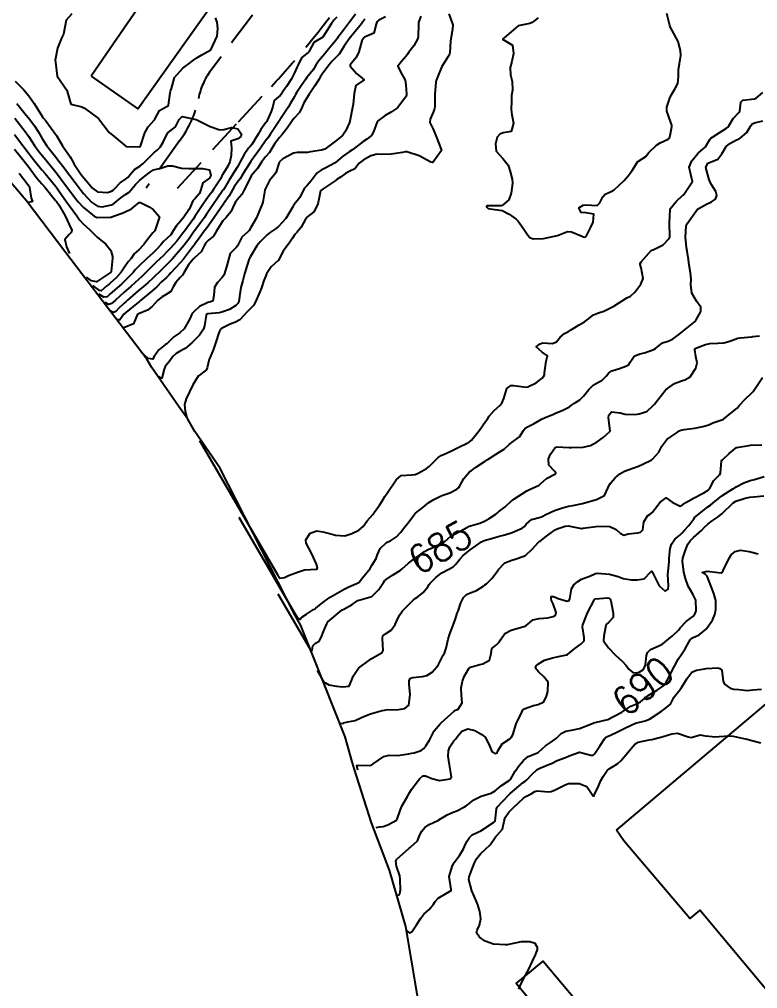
# Model space of a CAD drawing. Header units: metres. Extents: x 298520 to 308411, y 7433745 to 7450750.
# Drawn here: x 300933.3 to 301039.1, y 7443635.3 to 7443774.1 of the extents above; entities that cross this region are included whole.
import ezdxf
from ezdxf.enums import TextEntityAlignment as Align

# ---------------------------------------------------------------- set-up
doc = ezdxf.new("R2010")
doc.units = ezdxf.units.M
doc.header["$LTSCALE"] = 10
doc.linetypes.add('DASHED', pattern=[0.75, 0.5, -0.25])
for name, color, linetype in [('Area', 45, 'Continuous'), ('Area Verde e Lazer', 94, 'Continuous'), ('Cotas', 45, 'Continuous'), ('Curvas de Nivel 1m', 11, 'Continuous'), ('Curvas de Nivel 5m', 15, 'Continuous'), ('Edificações', 30, 'Continuous'), ('Vias Secundárias', 230, 'DASHED')]:
    doc.layers.add(name, color=color, linetype=linetype)
doc.styles.add('Style-STANDARD', font='STANDARD.shx')

msp = doc.modelspace()

# ---------------------------------------------------------------- linework, layer by layer
at = {"layer": 'Area'}
msp.add_polyline3d([(300996.8, 7443595.93, 696.07), (300988.65, 7443644.17, 693.95), (300986.32, 7443652.24, 691.2), (300983.73, 7443659, 690.42), (300981.26, 7443666.78, 688.42), (300980.97, 7443667.76, 688.47), (300979.97, 7443671.31, 688.41), (300975.33, 7443682.96, 685.44), (300973.6, 7443687.26, 684.79), (300972.74, 7443688.79, 683.98), (300962.01, 7443709.86, 688.47), (300958.44, 7443715.09, 682.94), (300957.41, 7443716.86, 684.5), (300956.1, 7443718.68, 682.86), (300952.2, 7443724.28, 687.88), (300951.55, 7443725.44, 687.91), (300939.93, 7443740.69, 692.39), (300934.26, 7443748.16, 692.36), (300931.54, 7443751.36, 692.41)], dxfattribs=at)
at = {"layer": 'Area Verde e Lazer', "elevation": 683.98}
msp.add_lwpolyline([(301244.65, 7444005.75), (301236.08, 7444004.44, 0), (301223.44, 7444002.52, -0.079964), (301213.85, 7444002.6, 0.078577), (301189.51, 7444002.88, -0.017587), (301163.61, 7444000.01, 0.012035), (301150, 7443998.66, 0.378668), (301143.29, 7443991.06, -0.057498), (301138.13, 7443946.2, 0.342844), (301149.93, 7443920.55, 0.077568), (301153.36, 7443919.4, 0.010024), (301179.65, 7443915.45, 0.021064), (301218.07, 7443912.09, 0.035305), (301232.21, 7443912.45, 0.299651), (301239.1, 7443918.01, -0.016754)], format="xyb", dxfattribs=at)
at = {"layer": 'Curvas de Nivel 1m', "flags": 128}
for points, elevation in [([(300940.8, 7443774.93), (300940.01, 7443773.99), (300939.78, 7443772.99), (300939.6, 7443771.99), (300939.34, 7443771.41), (300938.74, 7443770), (300938.44, 7443768.28), (300938.45, 7443768), (300938.69, 7443766), (300940.08, 7443763.99), (300940.64, 7443761.98), (300942.26, 7443761.58), (300942.64, 7443761.39), (300944.62, 7443759.93), (300946.16, 7443757.91), (300946.39, 7443757.7), (300946.59, 7443757.55), (300948.57, 7443755.88), (300950.57, 7443755.84), (300950.6, 7443755.86), (300950.67, 7443755.95), (300951.29, 7443757.85), (300951.74, 7443758.71), (300952.62, 7443759.66), (300952.68, 7443759.77), (300952.7, 7443759.83), (300953.38, 7443761.07), (300954.64, 7443761.78), (300954.66, 7443761.81), (300954.88, 7443763.6), (300954.94, 7443763.81), (300955.07, 7443764.19), (300955.54, 7443765.8), (300956.71, 7443767.14), (300957.08, 7443767.4), (300957.61, 7443767.77), (300958.22, 7443768.26), (300958.73, 7443768.59), (300959.45, 7443769.03), (300960.74, 7443769.74), (300961.63, 7443771.73), (300961.72, 7443772.79), (300961.61, 7443773.73), (300961.39, 7443774.32)], 688), ([(300994.81, 7443774.93), (300995.43, 7443773.32), (300995.38, 7443772.72), (300995.12, 7443771.33), (300995.09, 7443771), (300994.97, 7443769.33), (300994.92, 7443769.15), (300994.74, 7443768.81), (300994.16, 7443767.89), (300993.84, 7443767.34), (300993.19, 7443765.84), (300993.01, 7443765.36), (300992.95, 7443765.1), (300992.83, 7443763.36), (300992.81, 7443761.52), (300992.79, 7443761.36), (300992.64, 7443760.92), (300992.17, 7443759.82), (300992.13, 7443759.36), (300992.61, 7443758.39), (300993.01, 7443757.35), (300993.46, 7443756.23), (300993.77, 7443755.34), (300992.56, 7443753.6), (300992.27, 7443753.65), (300990.56, 7443754.57), (300988.81, 7443755.15), (300988.57, 7443755.16), (300988.2, 7443755.04), (300986.57, 7443754.82), (300985.24, 7443754.77), (300984.57, 7443754.79), (300983.65, 7443754.55), (300982.56, 7443753.96), (300982, 7443753.49), (300981.34, 7443752.69), (300980.54, 7443752.31), (300980.02, 7443752.01), (300979.29, 7443751.51), (300978.83, 7443751.21), (300978.52, 7443751), (300976.82, 7443749.85), (300976.5, 7443749.61), (300976.48, 7443749.58), (300976.46, 7443749.55), (300976.13, 7443747.9), (300976.03, 7443747.55), (300975.5, 7443746.53), (300974.45, 7443745.73), (300974.38, 7443745.65), (300974.34, 7443745.57), (300973.69, 7443744.33), (300973.04, 7443743.58), (300972.74, 7443743.27), (300972.42, 7443742.77), (300971.96, 7443742.05), (300971.61, 7443741.61), (300971.1, 7443740.91), (300970.44, 7443739.62), (300970.42, 7443739.58), (300970.38, 7443739.56), (300969.36, 7443738.64), (300968.7, 7443737.64), (300968.6, 7443737.39), (300968.34, 7443736.7), (300967.99, 7443735.65), (300967.74, 7443735.07), (300967.13, 7443733.66), (300966.84, 7443733.13), (300966.3, 7443732.61), (300965.83, 7443732.14), (300965.45, 7443731.68), (300964.88, 7443731.08), (300964.27, 7443730.74), (300963.52, 7443730.45), (300962.26, 7443729.85), (300962.1, 7443729.71), (300961.91, 7443729.37), (300961.4, 7443727.73), (300961.11, 7443726.86), (300960.62, 7443725.74), (300960.51, 7443725.44), (300960.2, 7443724.17), (300960.06, 7443723.88), (300959.89, 7443723.74), (300958.93, 7443723), (300958.16, 7443721.76), (300957.17, 7443719.77), (300956.96, 7443718.95), (300957.04, 7443717.94), (300957.27, 7443717.03)], 683), ([(301007.64, 7443774.34), (301006.79, 7443773.65), (301006.44, 7443773.54), (301004.78, 7443773.21), (301002.77, 7443771.47), (301002.63, 7443771.37), (301002.56, 7443771.24), (301002.76, 7443771.13), (301003.96, 7443770.43), (301004.09, 7443769.22), (301003.85, 7443768.1), (301003.64, 7443767.23), (301003.65, 7443766.17), (301003.92, 7443765.22), (301003.94, 7443763.95), (301003.81, 7443763.22), (301003.82, 7443762.39), (301003.77, 7443761.22), (301003.86, 7443760.44), (301004.11, 7443759.22), (301003.76, 7443758.07), (301002.6, 7443757.85), (301002.15, 7443757.69), (301001.75, 7443757.25), (301001.54, 7443756.3), (301001.61, 7443755.25), (301002.56, 7443754.16), (301003.32, 7443753.23), (301003.63, 7443752.32), (301003.9, 7443751.22), (301003.94, 7443750.64), (301003.78, 7443749.22), (301003.45, 7443748.26), (301002.48, 7443747.45), (301002.3, 7443747.42), (301000.48, 7443747.41), (301000.35, 7443747.39), (301000.24, 7443747.26), (301000.47, 7443747.03), (301000.76, 7443746.97), (301002.47, 7443746.74), (301003.47, 7443746.23), (301004.46, 7443745.49), (301004.78, 7443745.21), (301005.57, 7443744.06), (301006.14, 7443743.19), (301006.42, 7443742.86), (301006.91, 7443742.69), (301008.42, 7443742.72), (301010.42, 7443743.14), (301011.85, 7443743.71), (301012.43, 7443743.68), (301013.79, 7443743.1), (301014.24, 7443742.91), (301014.42, 7443742.96), (301014.54, 7443743.09), (301015.17, 7443744.36), (301015.51, 7443745.08), (301015.62, 7443746.23), (301014.47, 7443746.4), (301013.8, 7443746.44), (301013.45, 7443747.11), (301014.1, 7443747.48), (301014.48, 7443747.52), (301016.1, 7443747.45), (301016.48, 7443747.83), (301016.88, 7443748.68), (301017.26, 7443749.06), (301018.1, 7443749.46), (301018.51, 7443749.7), (301019.97, 7443751.03), (301020.53, 7443751.71), (301021.1, 7443752.45), (301021.42, 7443753.01), (301021.86, 7443753.7), (301022.56, 7443754.13), (301023.07, 7443754.49), (301023.46, 7443754.99), (301024.58, 7443756.08), (301025.14, 7443756.41), (301026.27, 7443756.95), (301026.44, 7443757.11), (301026.6, 7443757.73), (301026.79, 7443758.78), (301026.77, 7443758.95), (301026.63, 7443759.33), (301026.07, 7443760.96), (301026.06, 7443761.55), (301026.54, 7443762.95), (301026.59, 7443763.03), (301026.67, 7443763.16), (301027.31, 7443764.31), (301027.64, 7443764.94), (301027.77, 7443765.87), (301027.75, 7443766.94), (301027.9, 7443767.76), (301028.06, 7443768.94), (301028.02, 7443769.66), (301027.71, 7443770.94), (301026.78, 7443772.62), (301026.6, 7443772.95), (301026.51, 7443773.23), (301026.09, 7443774.96)], 682), ([(300978.8, 7443774.42), (300978.33, 7443773.98), (300978, 7443773.53), (300976.76, 7443771.55), (300975.51, 7443770.81), (300974.83, 7443769.57), (300974.8, 7443769.51), (300974.74, 7443769.43), (300973.71, 7443768.6), (300973.23, 7443767.58), (300973.07, 7443767.22), (300972.7, 7443766.47), (300972.27, 7443765.6), (300971.58, 7443764.5), (300970.94, 7443763.62), (300970.84, 7443763.45), (300970.67, 7443763.23), (300969.78, 7443762.5), (300969.6, 7443761.63), (300969.37, 7443760.9), (300968.82, 7443759.64), (300968.76, 7443759.5), (300968.62, 7443759.32), (300967.9, 7443758.35), (300967.51, 7443757.66), (300966.58, 7443756.21), (300966.34, 7443755.91), (300966.13, 7443755.67), (300965.48, 7443754.77), (300964.94, 7443753.69), (300964.8, 7443753.43), (300964.54, 7443753.01), (300964.04, 7443752.18), (300963.75, 7443751.7), (300963.27, 7443750.95), (300962.52, 7443749.71), (300962.5, 7443749.69), (300961.69, 7443748.52), (300961.15, 7443747.73), (300960.46, 7443746.7), (300960.08, 7443746.12), (300959.82, 7443745.75), (300959.24, 7443744.95), (300958.43, 7443743.86), (300958.36, 7443743.76), (300957.55, 7443742.64), (300956.91, 7443741.78), (300956.4, 7443741.13), (300955.77, 7443740.41), (300955.21, 7443739.8), (300954.8, 7443739.38), (300954.37, 7443738.95), (300953.79, 7443738.39), (300953.21, 7443737.82), (300952.78, 7443737.4), (300952.35, 7443737.01), (300951.74, 7443736.44), (300951.08, 7443735.85), (300950.33, 7443735.2), (300948.8, 7443733.88), (300948.54, 7443733.65), (300948.31, 7443733.45), (300947.5, 7443732.69), (300947.11, 7443732.25), (300946.79, 7443732.14), (300946.46, 7443732.34)], 688), ([(300981.46, 7443774.84), (300980.79, 7443773.94), (300980.6, 7443773.69), (300980.46, 7443773.5), (300979.72, 7443772.56), (300978.94, 7443771.52), (300978.87, 7443771.42), (300978.76, 7443771.28), (300977.36, 7443769.54), (300977.08, 7443769.2), (300976.73, 7443768.8), (300976.16, 7443768.12), (300975.79, 7443767.56), (300975.37, 7443766.9), (300974.7, 7443766.06), (300974.48, 7443765.79), (300974.33, 7443765.57), (300973.68, 7443764.58), (300973.02, 7443763.59), (300972.88, 7443763.37), (300972.66, 7443762.98), (300972.16, 7443762.09), (300971.87, 7443761.6), (300970.62, 7443759.74), (300970.58, 7443759.67), (300970.55, 7443759.62), (300969.78, 7443758.46), (300969.23, 7443757.63), (300968.97, 7443757.26), (300968.58, 7443756.72), (300967.83, 7443755.65), (300966.56, 7443753.89), (300966.47, 7443753.76), (300966.41, 7443753.67), (300965.67, 7443752.54), (300965.16, 7443751.68), (300964.92, 7443751.29), (300964.51, 7443750.73), (300964.08, 7443750.12), (300963.84, 7443749.7), (300963.34, 7443748.85), (300962.56, 7443747.71), (300962.53, 7443747.66), (300962.47, 7443747.58), (300961.22, 7443745.73), (300960.44, 7443744.63), (300960.06, 7443744.12), (300959.79, 7443743.75), (300959.21, 7443742.96), (300958.4, 7443741.86), (300958.36, 7443741.8), (300958.33, 7443741.76), (300958.12, 7443741.48), (300956.79, 7443739.78), (300956.38, 7443739.3), (300955.64, 7443738.53), (300955, 7443737.8), (300954.71, 7443737.46), (300954.35, 7443737.11), (300953.67, 7443736.49), (300953, 7443735.82), (300952.66, 7443735.5), (300952.33, 7443735.23), (300950.67, 7443733.85), (300950.48, 7443733.69), (300950.31, 7443733.54), (300949.38, 7443732.79), (300948.28, 7443731.9), (300947.68, 7443731.08), (300947.52, 7443731.03), (300947.35, 7443731.13)], 687), ([(300982.79, 7443774.15), (300982.52, 7443773.75), (300982.32, 7443773.48), (300980.76, 7443771.57), (300980.73, 7443771.53), (300980.71, 7443771.5), (300979.89, 7443770.37), (300979.36, 7443769.51), (300979.12, 7443769.13), (300978.73, 7443768.76), (300978.11, 7443768.14), (300977.64, 7443767.54), (300976.7, 7443766.24), (300976.41, 7443765.84), (300976.23, 7443765.55), (300975.65, 7443764.59), (300974.95, 7443763.57), (300974.84, 7443763.4), (300974.67, 7443763.16), (300974.06, 7443762.17), (300973.8, 7443761.58), (300973.43, 7443760.79), (300972.63, 7443759.91), (300972.36, 7443759.59), (300971.66, 7443758.55), (300970.94, 7443757.61), (300970.59, 7443757.19), (300969.9, 7443756.31), (300969.49, 7443755.63), (300969.14, 7443755.06), (300968.56, 7443754.43), (300967.97, 7443753.65), (300967.43, 7443752.76), (300966.52, 7443751.69), (300965.86, 7443750.33), (300965.52, 7443749.68), (300965.16, 7443749.01), (300964.48, 7443748.25), (300964.24, 7443747.92), (300964.13, 7443747.69), (300963.61, 7443746.55), (300962.92, 7443745.71), (300962.68, 7443745.48), (300962.45, 7443745.24), (300961.49, 7443743.72), (300961.1, 7443743.05), (300960.41, 7443742.49), (300960.03, 7443742.12), (300959.84, 7443741.75), (300959.35, 7443740.79), (300958.38, 7443739.94), (300958.19, 7443739.76), (300957.54, 7443738.94), (300956.84, 7443737.78), (300956.68, 7443737.47), (300956.35, 7443737.14), (300955.71, 7443736.43), (300955.31, 7443735.8), (300954.99, 7443735.14), (300954.32, 7443734.69), (300953.77, 7443734.36), (300953.1, 7443733.82), (300952.72, 7443733.42), (300952.3, 7443732.97), (300951.67, 7443732.46), (300950.28, 7443731.9), (300950.26, 7443731.89), (300950.24, 7443731.86), (300949.64, 7443730.5), (300948.26, 7443729.93), (300948.25, 7443729.91), (300948.23, 7443729.92)], 686), ([(300990.8, 7443774.55), (300990.51, 7443773.66), (300990.47, 7443773.38), (300990.46, 7443771.69), (300990.39, 7443771.38), (300989.8, 7443770.34), (300989.12, 7443769.4), (300988.96, 7443769.18), (300988.73, 7443768.83), (300988.06, 7443768.07), (300987.54, 7443767.42), (300987.9, 7443766.61), (300988.57, 7443765.4), (300988.68, 7443764.74), (300988.76, 7443763.4), (300988.75, 7443763.31), (300988.66, 7443763.02), (300987.48, 7443761.42), (300986.64, 7443760.86), (300985.73, 7443760.34), (300984.62, 7443759.52), (300984.59, 7443759.49), (300984.57, 7443759.45), (300984.06, 7443757.99), (300983.74, 7443757.46), (300983.1, 7443756.96), (300982.58, 7443756.62), (300981.09, 7443755.49), (300980.57, 7443755.13), (300979.61, 7443754.46), (300978.55, 7443753.58), (300978.46, 7443753.52), (300977.22, 7443752.86), (300976.54, 7443752.51), (300975.97, 7443752.12), (300975.54, 7443751.56), (300975.12, 7443750.96), (300974.51, 7443750.3), (300974.16, 7443749.92), (300973.97, 7443749.58), (300973.46, 7443748.61), (300972.68, 7443747.59), (300972.59, 7443747.47), (300972.47, 7443747.25), (300971.49, 7443745.6), (300970.44, 7443744.44), (300969.97, 7443744.1), (300969.29, 7443743.63), (300968.82, 7443743.24), (300968.42, 7443742.87), (300967.81, 7443742.25), (300967.33, 7443741.66), (300966.39, 7443740.14), (300966.22, 7443739.83), (300966.16, 7443739.67), (300965.73, 7443738.3), (300965.56, 7443737.68), (300965.32, 7443736.7), (300965.04, 7443735.68), (300964.91, 7443735.1), (300964.72, 7443733.69), (300964.58, 7443733.41), (300964.3, 7443733.14), (300963.42, 7443732.57), (300962.29, 7443732.15), (300961.92, 7443732.08), (300960.29, 7443731.94), (300960.14, 7443731.89), (300960.05, 7443731.74), (300959.8, 7443730.22), (300959.66, 7443729.75), (300959.12, 7443728.89), (300958.25, 7443727.99), (300958, 7443727.76), (300957.05, 7443726.96), (300956.22, 7443726.52), (300955.76, 7443726.25), (300955.3, 7443725.8), (300954.83, 7443725.18), (300954.2, 7443724.38), (300954.02, 7443723.99), (300953.72, 7443722.73), (300953.57, 7443722.72), (300953.34, 7443722.94)], 684), ([(300932.68, 7443765.27), (300933.88, 7443764.06), (300934.66, 7443763.15), (300935.41, 7443762.04), (300935.9, 7443761.29), (300936.62, 7443760.15), (300936.71, 7443760.02), (300937.07, 7443759.56), (300938.24, 7443758), (300938.59, 7443757.47), (300939.46, 7443755.99), (300940.56, 7443754.41), (300940.73, 7443754.16), (300940.82, 7443753.98), (300941.13, 7443753.39), (300942.09, 7443751.96), (300942.28, 7443751.71), (300942.52, 7443751.4), (300943.78, 7443749.94), (300944.5, 7443749.39), (300945.9, 7443749.31), (300946.5, 7443749.51), (300946.74, 7443749.66), (300946.99, 7443749.9), (300947.72, 7443750.68), (300948.52, 7443751.23), (300948.87, 7443751.53), (300949.16, 7443751.87), (300949.81, 7443752.59), (300950.54, 7443753.09), (300950.99, 7443753.41), (300951.43, 7443753.85), (300952.56, 7443754.97), (300953.03, 7443755.37), (300953.45, 7443755.82), (300953.88, 7443756.52), (300954.5, 7443757.81), (300954.53, 7443757.88), (300954.59, 7443757.93), (300955.67, 7443758.74), (300956.2, 7443759.79), (300956.63, 7443760.22), (300958.62, 7443759.76), (300960.61, 7443758.77), (300962.02, 7443758.3), (300962.6, 7443758.32), (300963.68, 7443758.63), (300964.6, 7443758.44), (300965.13, 7443757.68), (300964.99, 7443757.28), (300964.59, 7443757), (300963.61, 7443756.67), (300963.68, 7443755.7), (300963.64, 7443754.62), (300963.44, 7443753.7), (300963.18, 7443753.06), (300962.53, 7443752.07), (300962.38, 7443751.86), (300962.32, 7443751.71), (300962.14, 7443751.34), (300961.11, 7443749.73), (300960.87, 7443749.36), (300960.49, 7443748.86), (300960.01, 7443748.22), (300959.69, 7443747.75), (300959.21, 7443747.01), (300958.45, 7443745.85), (300958.39, 7443745.76), (300958.25, 7443745.56), (300956.94, 7443743.78), (300956.73, 7443743.49), (300956.42, 7443743.08), (300955.85, 7443742.36), (300955.36, 7443741.8), (300954.91, 7443741.3), (300954.39, 7443740.75), (300953.92, 7443740.28), (300953.42, 7443739.82), (300952.88, 7443739.32), (300952.37, 7443738.82), (300951.4, 7443737.84), (300950.87, 7443737.34), (300950.35, 7443736.85), (300949.84, 7443736.37), (300949.3, 7443735.87), (300948.32, 7443735.01), (300947.06, 7443733.9), (300946.67, 7443733.54), (300946.55, 7443733.41), (300946.07, 7443733.26), (300945.58, 7443733.55)], 689), ([(300959.1, 7443713.78), (300970.33, 7443694.51), (300970.61, 7443694.08), (300971.28, 7443694.17), (300971.84, 7443694.44), (300973.16, 7443694.9), (300973.85, 7443695.18), (300974.17, 7443695.25), (300975.85, 7443695.36), (300975.98, 7443695.42), (300976, 7443695.55), (300975.86, 7443696.05), (300975.22, 7443697.56), (300974.41, 7443699.05), (300974.32, 7443699.57), (300974.95, 7443700.52), (300975.92, 7443700.82), (300976.78, 7443700.68), (300977.91, 7443700.4), (300978.61, 7443700.22), (300979.91, 7443700.12), (300980.94, 7443700.47), (300981.92, 7443700.93), (300982.56, 7443701.47), (300983.15, 7443702.25), (300983.95, 7443703.2), (300984.06, 7443703.34), (300984.14, 7443703.45), (300984.9, 7443704.51), (300985.48, 7443705.43), (300985.66, 7443705.76), (300985.99, 7443706.26), (300986.48, 7443706.94), (300986.8, 7443707.42), (300987.29, 7443708.14), (300988.02, 7443708.75), (300989.49, 7443708.86), (300990.02, 7443708.93), (300990.33, 7443709.06), (300990.95, 7443709.37), (300991.64, 7443709.75), (300992.03, 7443710.07), (300993.31, 7443711.34), (300993.75, 7443711.64), (300994.05, 7443711.78), (300995.1, 7443712.27), (300996.06, 7443712.73), (300996.46, 7443712.92), (300997.25, 7443713.3), (300997.78, 7443713.59), (300998.08, 7443713.85), (300999.23, 7443715.27), (301000.11, 7443716.5), (301000.41, 7443716.95), (301000.62, 7443717.25), (301001.32, 7443718.06), (301002.14, 7443718.78), (301002.35, 7443719.03), (301002.47, 7443719.24), (301002.73, 7443719.81), (301003.16, 7443721.23), (301003.72, 7443721.66), (301004.17, 7443721.67), (301005.92, 7443721.44), (301006.17, 7443721.47), (301007.34, 7443722.02), (301008.19, 7443722.72), (301008.41, 7443722.94), (301008.52, 7443723.17), (301008.53, 7443723.49), (301008.76, 7443725.16), (301008.95, 7443725.89), (301008.23, 7443726.42), (301007.36, 7443727.18), (301007.81, 7443727.6), (301008.24, 7443727.75), (301009.71, 7443727.68), (301010.24, 7443727.91), (301010.79, 7443728.6), (301011.39, 7443729.13), (301011.97, 7443729.42), (301012.27, 7443729.58), (301013.5, 7443730.33), (301014.28, 7443730.8), (301014.68, 7443731.09), (301015.58, 7443731.79), (301016.3, 7443732.09), (301017.05, 7443732.31), (301018.31, 7443732.92), (301018.49, 7443733.05), (301020.32, 7443734.24), (301020.86, 7443734.48), (301021.49, 7443735.01), (301022.34, 7443736.16), (301022.69, 7443736.99), (301022.38, 7443738.52), (301022.25, 7443739), (301022.26, 7443739.13), (301022.39, 7443739.36), (301023.82, 7443740.98), (301024.41, 7443741.25), (301025.56, 7443741.81), (301026.42, 7443742.71), (301026.49, 7443742.89), (301026.49, 7443742.95), (301026.45, 7443744.95), (301026.53, 7443746.89), (301026.55, 7443746.95), (301027.4, 7443748.03), (301028.38, 7443748.93), (301028.44, 7443748.99), (301028.5, 7443749.04), (301029.75, 7443750.91), (301029.52, 7443751.91), (301029.29, 7443752.92), (301029.64, 7443753.83), (301030.54, 7443754.9), (301030.57, 7443754.93), (301031.62, 7443755.85), (301032.26, 7443756.88), (301032.38, 7443757.09), (301032.6, 7443757.26), (301033.57, 7443757.84), (301034.61, 7443758.53), (301034.8, 7443758.66), (301034.97, 7443758.85), (301035.58, 7443759.89), (301036.43, 7443760.83), (301036.52, 7443760.96), (301036.66, 7443762.25), (301036.95, 7443762.54), (301038.66, 7443762.72), (301038.89, 7443762.81), (301039.84, 7443763.63)], 683), ([(300932.62, 7443759.94), (300934.11, 7443758.05), (300934.59, 7443757.38), (300935.47, 7443756.04), (300935.92, 7443755.39), (300936.56, 7443754.61), (300937.06, 7443754.01), (300938.53, 7443752.21), (300938.69, 7443752), (300939.22, 7443751.29), (300940.19, 7443749.98), (300940.5, 7443749.55), (300941.17, 7443748.65), (300941.71, 7443747.96), (300942.47, 7443747.15), (300944, 7443745.93), (300944.45, 7443745.75), (300946.33, 7443745.78), (300946.45, 7443745.8), (300946.79, 7443745.9), (300948.01, 7443746.34), (300948.46, 7443746.55), (300949.35, 7443746.99), (300950.45, 7443747.86), (300950.46, 7443747.88), (300950.48, 7443747.89), (300950.52, 7443747.9), (300950.64, 7443747.86), (300951.88, 7443747.26), (300952.46, 7443746.88), (300953.37, 7443745.82), (300953.14, 7443745.13), (300952.68, 7443743.83), (300952.58, 7443743.68), (300952.43, 7443743.52), (300951.66, 7443742.6), (300951.13, 7443741.85), (300950.4, 7443741.12), (300949.74, 7443740.51), (300949.29, 7443739.87), (300948.89, 7443739.36), (300948.37, 7443738.63), (300947.88, 7443737.89), (300947.17, 7443737.08), (300946.34, 7443736.35), (300946.1, 7443736.15), (300945.82, 7443735.92), (300945.02, 7443735.23), (300944.76, 7443735.28), (300943.8, 7443735.97)], 691), ([(300964.72, 7443702.8), (300972.61, 7443689.22), (300973.15, 7443688.37), (300973.48, 7443688.16), (300973.77, 7443688.47), (300974.43, 7443688.91), (300975.43, 7443689.55), (300975.66, 7443689.68), (300975.79, 7443689.77), (300976.77, 7443690.57), (300977.81, 7443691.33), (300978.14, 7443691.53), (300979.82, 7443692.48), (300980.48, 7443692.84), (300981.83, 7443693.39), (300981.89, 7443693.42), (300981.96, 7443693.48), (300982.48, 7443694.11), (300983.54, 7443695.45), (300983.67, 7443695.64), (300983.86, 7443695.95), (300984.42, 7443696.9), (300984.63, 7443697.44), (300985.01, 7443698.32), (300985.9, 7443699.16), (300986.08, 7443699.25), (300986.48, 7443699.42), (300987.34, 7443699.98), (300987.91, 7443700.6), (300988.55, 7443701.4), (300989.17, 7443702.16), (300989.95, 7443703.28), (300989.99, 7443703.34), (300990.04, 7443703.38), (300991.13, 7443704.2), (300991.97, 7443704.88), (300992.68, 7443705.35), (300993.54, 7443705.77), (300993.98, 7443705.94), (300995, 7443706.3), (300996, 7443706.81), (300996.27, 7443707.03), (300996.43, 7443707.31), (300996.96, 7443708.35), (300997.8, 7443709.29), (300997.93, 7443709.38), (300998.02, 7443709.44), (300998.64, 7443709.89), (301000.04, 7443710.81), (301000.31, 7443710.99), (301000.71, 7443711.25), (301001.53, 7443711.76), (301002.06, 7443712.09), (301002.74, 7443712.55), (301003.46, 7443713.22), (301004.08, 7443713.68), (301004.96, 7443714.32), (301005.53, 7443715.2), (301005.75, 7443715.54), (301006.1, 7443715.73), (301007.04, 7443716.24), (301008.11, 7443716.84), (301008.87, 7443717.16), (301009.74, 7443717.52), (301010.12, 7443717.7), (301011.15, 7443718.11), (301012.14, 7443718.61), (301012.43, 7443718.82), (301012.84, 7443719.11), (301013.62, 7443719.63), (301014.15, 7443720.14), (301014.89, 7443721.09), (301015.52, 7443721.73), (301016.18, 7443722.07), (301016.82, 7443722.43), (301017.45, 7443723.06), (301017.78, 7443723.47), (301018.2, 7443723.76), (301019.29, 7443724.12), (301020.21, 7443724.41), (301020.58, 7443724.64), (301020.8, 7443725.01), (301021.38, 7443725.85), (301022.22, 7443726.2), (301022.89, 7443726.33), (301024.23, 7443726.82), (301024.47, 7443726.98), (301025.46, 7443727.75), (301026.25, 7443728.03), (301026.88, 7443728.32), (301027.75, 7443728.94), (301028.03, 7443729.17), (301028.27, 7443729.37), (301030.16, 7443730.9), (301030.28, 7443731.06), (301030.93, 7443732.26), (301030.95, 7443732.89), (301030.32, 7443733.73), (301029.66, 7443734.91), (301029.53, 7443736.1), (301029.56, 7443736.91), (301029.47, 7443737.81), (301029.29, 7443738.92), (301029.17, 7443739.69), (301028.99, 7443740.92), (301028.91, 7443741.43), (301028.74, 7443742.93), (301028.85, 7443744.52), (301029.02, 7443744.92), (301030.47, 7443746.9), (301031.75, 7443747.62), (301032.49, 7443747.99), (301033.03, 7443748.34), (301033.24, 7443748.87), (301033.1, 7443749.47), (301032.52, 7443750.35), (301032.26, 7443750.88), (301032.07, 7443751.34), (301031.67, 7443752.89), (301031.95, 7443753.49), (301032.56, 7443753.77), (301033.36, 7443754.07), (301033.94, 7443754.86), (301034.58, 7443755.91), (301035.09, 7443756.34), (301036.06, 7443756.84), (301036.42, 7443757.01), (301036.6, 7443757.11), (301037.53, 7443757.89), (301038.07, 7443758.82), (301038.3, 7443759.13), (301038.62, 7443759.29), (301039.84, 7443759.58)], 684), ([(300932.6, 7443757.62), (300933.8, 7443756.06), (300934.56, 7443755.03), (300934.97, 7443754.46), (300935.31, 7443754.04), (300936.53, 7443752.58), (300937, 7443752.02), (300938.5, 7443750.18), (300938.64, 7443750), (300938.95, 7443749.54), (300940.04, 7443747.98), (300940.47, 7443747.41), (300941.52, 7443745.96), (300941.9, 7443745.41), (300942.44, 7443744.84), (300943.4, 7443743.94), (300944.42, 7443742.92), (300945.68, 7443741.92), (300946.39, 7443741.02), (300946.61, 7443740.13), (300946.61, 7443739.91), (300946.44, 7443737.99), (300946.4, 7443737.91), (300946.39, 7443737.88), (300946.36, 7443737.87), (300945.18, 7443737.09), (300944.34, 7443736.51), (300943.62, 7443736.66), (300942.92, 7443737.19)], 692), ([(300932.57, 7443755.51), (300933.76, 7443754.06), (300934.54, 7443753.09), (300935.32, 7443752.04), (300935.82, 7443751.33), (300936.51, 7443750.53), (300936.97, 7443750.02), (300938.48, 7443748.15), (300938.6, 7443748), (300938.92, 7443747.55), (300939.87, 7443745.99), (300940.44, 7443744.74), (300940.68, 7443744.22), (300940.79, 7443743.97), (300940.78, 7443743.63), (300940.42, 7443743.28), (300939.81, 7443742.59), (300940.05, 7443741.52), (300940.46, 7443740.55)], 693), ([(300933.27, 7443752.06), (300934.51, 7443750.45), (300934.67, 7443750.21), (300934.72, 7443750.05), (300934.96, 7443748.51), (300935.19, 7443748.04), (300934.64, 7443747.88)], 694), ([(300975.95, 7443680.83), (300976.99, 7443679.06), (300977.05, 7443678.95), (300977.09, 7443678.96), (300977.15, 7443679.07), (300977.66, 7443678.78), (300978.72, 7443678.58), (300979.65, 7443678.49), (300980.54, 7443678.6), (300980.95, 7443679.49), (300981.14, 7443680.02), (300981.68, 7443680.89), (300981.95, 7443681.22), (300982.25, 7443681.47), (300983.7, 7443682.49), (300985.28, 7443683.43), (300985.43, 7443683.72), (300985.32, 7443685.43), (300985.39, 7443685.78), (300985.74, 7443686.07), (300986.56, 7443686.61), (300987.13, 7443687.42), (300987.35, 7443687.84), (300987.78, 7443688.75), (300988.18, 7443689.4), (300989.8, 7443690.99), (300990.03, 7443691.15), (300990.38, 7443691.37), (300991.17, 7443692.01), (300991.82, 7443692.81), (300992.03, 7443693.16), (300992.16, 7443693.36), (300993.01, 7443694.18), (300993.85, 7443694.8), (300994.82, 7443695.33), (300995.47, 7443695.7), (300995.86, 7443696.06), (300996.42, 7443696.76), (300996.89, 7443697.3), (300997.42, 7443697.76), (300997.89, 7443698.11), (300999.51, 7443699.27), (300999.9, 7443699.44), (301001.3, 7443699.86), (301001.91, 7443700.05), (301002.85, 7443700.29), (301003.92, 7443700.61), (301005.34, 7443701.2), (301005.68, 7443701.45), (301005.93, 7443701.8), (301006.67, 7443702.45), (301007.95, 7443702.81), (301008.22, 7443702.9), (301008.72, 7443703.16), (301009.96, 7443703.73), (301010.99, 7443704.11), (301011.97, 7443704.36), (301012.59, 7443704.49), (301013.97, 7443704.77), (301015.14, 7443705.08), (301015.98, 7443705.31), (301017.13, 7443705.91), (301017.66, 7443707.05), (301017.74, 7443707.31), (301018, 7443707.68), (301018.65, 7443708.41), (301019.36, 7443709.03), (301020.03, 7443709.37), (301021.22, 7443709.82), (301022.03, 7443710.1), (301022.65, 7443710.38), (301023.83, 7443710.98), (301023.96, 7443711.07), (301024.05, 7443711.14), (301024.92, 7443712.1), (301025.35, 7443712.96), (301026.08, 7443713.94), (301026.68, 7443714.35), (301027.55, 7443714.94), (301027.86, 7443715.16), (301028.1, 7443715.28), (301028.56, 7443715.38), (301030.1, 7443715.57), (301031.22, 7443715.77), (301032.1, 7443716.05), (301032.69, 7443716.29), (301034.11, 7443716.81), (301034.2, 7443716.86), (301035.27, 7443717.7), (301036.14, 7443718.43), (301036.33, 7443718.64), (301036.48, 7443718.83), (301037.28, 7443719.69), (301038.16, 7443720.5), (301038.43, 7443720.81), (301039.02, 7443721.65), (301039.77, 7443722.79)], 686), ([(300979.29, 7443673.27), (300979.67, 7443673.26), (300979.7, 7443673.29), (300979.76, 7443673.33), (300980.36, 7443673.49), (300981.39, 7443673.68), (300981.6, 7443673.75), (300982.76, 7443674.31), (300983.6, 7443674.64), (300985.28, 7443675.1), (300985.61, 7443675.17), (300985.86, 7443675.18), (300987.61, 7443675.24), (300988.53, 7443675.4), (300989.12, 7443675.88), (300989.3, 7443677.39), (300989.16, 7443678.89), (300989.15, 7443679.39), (300989.35, 7443679.71), (300989.67, 7443679.81), (300991.07, 7443679.96), (300991.67, 7443680.13), (300992.44, 7443680.59), (300993.11, 7443681.35), (300993.33, 7443681.7), (300993.7, 7443682.38), (300994.04, 7443683.01), (300994.21, 7443683.33), (300994.44, 7443684.05), (300994.73, 7443685.33), (300994.98, 7443686.09), (300995.44, 7443687.31), (300995.77, 7443688.24), (300996.05, 7443689.04), (300996.15, 7443689.31), (300996.56, 7443690.54), (300996.92, 7443691.3), (300997.36, 7443691.74), (300997.81, 7443691.92), (300998.82, 7443692.27), (300999.83, 7443692.95), (301000, 7443693.09), (301000.22, 7443693.26), (301001.03, 7443694.06), (301001.85, 7443695.14), (301001.89, 7443695.2), (301001.91, 7443695.24), (301002.85, 7443696.25), (301003.87, 7443696.64), (301004.33, 7443696.76), (301005.57, 7443697.19), (301005.88, 7443697.37), (301006.81, 7443698.26), (301007.62, 7443699.17), (301007.79, 7443699.29), (301007.9, 7443699.35), (301008.82, 7443700.06), (301009.92, 7443700.87), (301010.08, 7443700.98), (301010.38, 7443701.14), (301011.52, 7443701.53), (301011.93, 7443701.56), (301013.84, 7443701.19), (301013.92, 7443701.18), (301014.03, 7443701.2), (301015.93, 7443701.47), (301017.46, 7443701.52), (301017.93, 7443701.47), (301018.82, 7443701.04), (301019.4, 7443700.51), (301019.92, 7443700.24), (301020.53, 7443700.4), (301021.92, 7443700.57), (301022.29, 7443700.63), (301022.64, 7443700.99), (301022.8, 7443702.14), (301023.32, 7443702.99), (301023.69, 7443703.25), (301023.96, 7443703.49), (301025.13, 7443704.96), (301025.98, 7443705.58), (301026.84, 7443704.94), (301027.97, 7443704.37), (301028.32, 7443704.58), (301028.78, 7443704.92), (301029.98, 7443705.56), (301031.4, 7443706.3), (301031.99, 7443706.69), (301032.1, 7443706.77), (301032.18, 7443706.88), (301032.82, 7443708.06), (301033.62, 7443708.86), (301033.78, 7443709.11), (301033.92, 7443710.86), (301033.96, 7443710.95), (301034.05, 7443711.03), (301035, 7443711.9), (301036.07, 7443712.76), (301036.12, 7443712.78), (301036.41, 7443712.83), (301037.83, 7443713.05), (301038.08, 7443713.1), (301039.69, 7443713.18)], 687), ([(300981.81, 7443666.57), (300981.67, 7443667.19), (300981.71, 7443667.29), (300983.52, 7443667.21), (300983.73, 7443667.25), (300983.99, 7443667.45), (300985.53, 7443668.53), (300986.27, 7443668.69), (300987.54, 7443668.67), (300989.03, 7443668.88), (300989.54, 7443668.98), (300989.87, 7443669.04), (300990.85, 7443669.37), (300991.27, 7443669.64), (300991.55, 7443670.02), (300992.05, 7443670.87), (300992.28, 7443671.35), (300992.75, 7443672.18), (300993.59, 7443673.21), (300993.73, 7443673.34), (300995.61, 7443675.01), (300995.79, 7443675.13), (300996.15, 7443675.3), (300996.73, 7443676.2), (300996.65, 7443677.3), (300996.58, 7443678.37), (300996.77, 7443679.3), (300997.01, 7443679.96), (300997.68, 7443681.14), (300997.92, 7443681.29), (300999.29, 7443681.67), (300999.69, 7443681.78), (301000.64, 7443682.31), (301000.9, 7443683.25), (301001.01, 7443683.96), (301001.73, 7443684.58), (301002.05, 7443684.91), (301002.22, 7443685.24), (301002.84, 7443686.13), (301003.75, 7443686.61), (301004.23, 7443686.74), (301005.76, 7443687.16), (301005.79, 7443687.17), (301005.82, 7443687.19), (301006.88, 7443688.07), (301007.77, 7443688.27), (301009.01, 7443688.39), (301009.78, 7443688.55), (301010.13, 7443688.78), (301010.21, 7443689.14), (301009.8, 7443690.36), (301009.53, 7443690.88), (301009.49, 7443691.14), (301009.52, 7443691.43), (301009.81, 7443691.45), (301010.5, 7443691.13), (301011.8, 7443690.75), (301012.06, 7443690.86), (301012.19, 7443691.12), (301012.39, 7443692.55), (301012.73, 7443693.11), (301013.34, 7443693.6), (301013.84, 7443693.91), (301015.13, 7443694.37), (301015.85, 7443694.71), (301016.14, 7443694.77), (301017.85, 7443694.64), (301019.1, 7443694.29), (301019.84, 7443694.01), (301021.03, 7443693.82), (301021.84, 7443693.81), (301022.85, 7443693.98), (301023.78, 7443694.98), (301023.82, 7443695.02), (301023.85, 7443695.03), (301023.91, 7443695.04), (301023.99, 7443694.98), (301024.61, 7443693.74), (301024.99, 7443692.96), (301025.82, 7443692.2), (301026.28, 7443692.49), (301026.29, 7443692.95), (301026.22, 7443694.58), (301026.25, 7443694.95), (301026.39, 7443696.43), (301026.4, 7443696.94), (301026.53, 7443698.31), (301026.72, 7443698.94), (301027.2, 7443699.65), (301027.92, 7443700.24), (301028.28, 7443700.57), (301028.63, 7443700.92), (301029.24, 7443701.61), (301029.95, 7443702.58), (301030.08, 7443702.78), (301030.21, 7443702.91), (301031.97, 7443704.29), (301032.31, 7443704.54), (301032.73, 7443704.87), (301033.41, 7443705.44), (301033.98, 7443705.85), (301035.55, 7443706.84), (301035.81, 7443707.02), (301036, 7443707.14), (301037.09, 7443707.74), (301038.01, 7443708.05), (301038.63, 7443708.19), (301040.02, 7443708.63)], 688), ([(300984.44, 7443658.34), (300984.92, 7443658.42), (300985.41, 7443658.48), (300986.1, 7443658.74), (300987.31, 7443659.41), (300987.38, 7443659.46), (300987.43, 7443659.55), (300987.91, 7443660.94), (300988.11, 7443661.4), (300988.95, 7443662.87), (300989.23, 7443663.38), (300989.48, 7443663.76), (300990.17, 7443664.69), (300990.69, 7443665.37), (300991.12, 7443665.74), (300991.5, 7443665.75), (300992.4, 7443665.35), (300993.49, 7443665.06), (300995.04, 7443665.32), (300995.2, 7443665.61), (300994.91, 7443667.32), (300994.76, 7443668.55), (300994.8, 7443669.32), (300994.97, 7443669.9), (300995.56, 7443670.77), (300995.83, 7443671.04), (300996.01, 7443671.31), (300996.72, 7443672.16), (300997.58, 7443672.46), (300998.54, 7443672.23), (300999.58, 7443671.66), (301000.06, 7443671.26), (301000.63, 7443670.18), (301000.98, 7443669.25), (301001.54, 7443668.93), (301001.74, 7443669.04), (301001.83, 7443669.24), (301002.48, 7443670.31), (301003.57, 7443671.06), (301003.76, 7443671.22), (301003.99, 7443671.63), (301004.48, 7443673.21), (301005.29, 7443674.88), (301005.45, 7443675.19), (301005.52, 7443675.28), (301005.62, 7443675.34), (301006.96, 7443675.84), (301007.62, 7443675.97), (301008.45, 7443676.34), (301008.83, 7443677.16), (301009, 7443677.81), (301009.05, 7443679.16), (301008.45, 7443679.94), (301007.68, 7443680.64), (301007.26, 7443681.17), (301007.35, 7443681.51), (301007.69, 7443681.77), (301008.54, 7443682.31), (301009.71, 7443682.67), (301010.1, 7443682.74), (301011.71, 7443683.07), (301011.75, 7443683.08), (301011.84, 7443683.12), (301012.87, 7443683.96), (301013.73, 7443684.59), (301014.23, 7443685.09), (301014.23, 7443685.58), (301014.01, 7443687.1), (301014.05, 7443687.38), (301014.69, 7443689.09), (301015.71, 7443690.98), (301015.77, 7443691.07), (301015.8, 7443691.09), (301017.63, 7443691.22), (301017.81, 7443691.2), (301017.95, 7443691.05), (301018.04, 7443690.81), (301018.37, 7443689.04), (301018.39, 7443688.43), (301017.77, 7443687.75), (301017.4, 7443687.42), (301017.27, 7443687.05), (301017.05, 7443685.75), (301017.02, 7443685.06), (301017.72, 7443684.06), (301018.73, 7443683.04), (301019.7, 7443682.13), (301020.24, 7443681.57), (301020.61, 7443681.02), (301021.22, 7443680.55), (301021.68, 7443680.5), (301022.1, 7443680.58), (301022.73, 7443680.99), (301023.02, 7443681.66), (301023.17, 7443682.99), (301023.29, 7443683.41), (301023.72, 7443683.82), (301025.35, 7443684.57), (301025.73, 7443684.84), (301025.78, 7443684.9), (301025.83, 7443684.95), (301026.88, 7443685.8), (301027.76, 7443686.63), (301027.89, 7443686.8), (301027.98, 7443686.93), (301028.84, 7443687.85), (301029.78, 7443688.58), (301030.11, 7443688.91), (301030.27, 7443689.39), (301030.24, 7443690.9), (301029.82, 7443691.78), (301029.14, 7443692.92), (301028.76, 7443694.01), (301028.53, 7443694.92), (301028.3, 7443696.5), (301028.35, 7443696.93), (301028.76, 7443698.05), (301029.07, 7443698.92), (301029.4, 7443699.42), (301029.91, 7443699.89), (301031.06, 7443700.89), (301031.47, 7443701.35), (301031.94, 7443701.81), (301032.57, 7443702.25), (301033.43, 7443702.87), (301033.74, 7443703.08), (301033.96, 7443703.26), (301035.6, 7443704.84), (301035.98, 7443705.07), (301037.28, 7443705.51), (301037.98, 7443705.67), (301039.04, 7443705.74), (301039.98, 7443705.85)], 689), ([(300988.68, 7443643.62), (300989.23, 7443643.2), (300989.55, 7443643.39), (300990.21, 7443644.41), (300990.81, 7443645.37), (300991.27, 7443645.92), (300992.02, 7443646.6), (300992.62, 7443647.35), (300992.88, 7443647.76), (300993.29, 7443648.21), (300995.16, 7443649.31), (300995.16, 7443649.46), (300994.87, 7443651.32), (300995.35, 7443652.88), (300995.51, 7443653.15), (300995.62, 7443653.31), (300996.35, 7443654.31), (300996.93, 7443655.29), (300997.07, 7443655.6), (300997.39, 7443656.32), (300997.78, 7443656.91), (300998.2, 7443657.28), (300999.01, 7443657.68), (300999.41, 7443657.88), (301001.24, 7443659.06), (301001.42, 7443659.19), (301001.44, 7443659.22), (301001.45, 7443659.24), (301001.66, 7443661.03), (301001.75, 7443661.24), (301002.57, 7443662.12), (301003.47, 7443663.07), (301003.62, 7443663.22), (301005.49, 7443664.77), (301005.73, 7443664.95), (301006, 7443665.18), (301006.73, 7443665.95), (301007.51, 7443666.63), (301007.87, 7443666.82), (301008.71, 7443667.16), (301009.28, 7443667.39), (301009.53, 7443667.52), (301010.35, 7443667.96), (301011.54, 7443668.38), (301012.06, 7443668.59), (301013.4, 7443669.1), (301013.51, 7443669.13), (301013.54, 7443669.14), (301013.58, 7443669.14), (301013.74, 7443669.1), (301015.16, 7443668.7), (301015.54, 7443668.69), (301015.72, 7443668.88), (301015.84, 7443669.07), (301016.51, 7443670.1), (301017.14, 7443671.05), (301017.35, 7443671.27), (301017.57, 7443671.37), (301018.73, 7443671.88), (301019.58, 7443672.31), (301020.06, 7443672.55), (301020.94, 7443673.01), (301021.6, 7443673.27), (301022.98, 7443673.6), (301023.6, 7443673.86), (301025.28, 7443674.96), (301025.47, 7443675.1), (301025.62, 7443675.2), (301026.58, 7443675.99), (301027.1, 7443676.94), (301027.3, 7443677.28), (301027.65, 7443677.7), (301028.19, 7443678.39), (301028.52, 7443678.92), (301028.93, 7443679.65), (301029.68, 7443680.57), (301030.32, 7443680.9), (301031.49, 7443681.08), (301031.69, 7443681.1), (301033.36, 7443681.19), (301033.69, 7443681.13), (301033.95, 7443680.86), (301034.13, 7443679.32), (301034.34, 7443678.85), (301035.13, 7443678.31), (301035.66, 7443678.17), (301036.37, 7443678.11), (301037.65, 7443677.99), (301038.4, 7443678.06), (301039.66, 7443678.16)], 691), ([(301004.85, 7443635.2), (301005.15, 7443635.91), (301005.84, 7443637.18), (301006.29, 7443638.06), (301006.8, 7443639.17), (301006.91, 7443639.45), (301007.19, 7443639.97), (301007.54, 7443640.84), (301007.53, 7443641.17), (301007.22, 7443641.71), (301006.45, 7443641.95), (301005.22, 7443641.95), (301003.63, 7443641.63), (301003.22, 7443641.55), (301002.91, 7443641.52), (301001.22, 7443641.63), (301000.02, 7443642.06), (300999.23, 7443642.61), (300998.79, 7443643.27), (300998.89, 7443643.62), (300999.24, 7443644.34), (300999.43, 7443645.27), (300999.27, 7443646.3), (300999.01, 7443647.27), (300998.82, 7443647.75), (300998.15, 7443649.28), (300997.72, 7443650.89), (300997.75, 7443651.29), (300998.2, 7443652.42), (300998.52, 7443653.28), (300998.8, 7443653.84), (300999.37, 7443654.58), (301000.12, 7443655.26), (301000.76, 7443655.87), (301001.4, 7443656.78), (301001.57, 7443657.07), (301001.76, 7443657.24), (301002.53, 7443658.11), (301002.78, 7443659.23), (301002.89, 7443659.76), (301003.44, 7443660.55), (301003.78, 7443660.89), (301004.09, 7443661.21), (301005.47, 7443662.51), (301005.87, 7443662.78), (301006.63, 7443663.18), (301007.17, 7443663.48), (301007.48, 7443663.57), (301009.16, 7443663.47), (301009.48, 7443663.49), (301010.07, 7443663.74), (301011.49, 7443664.47), (301011.98, 7443664.62), (301013.49, 7443664.65), (301014.6, 7443664.2), (301015.36, 7443663.07), (301015.39, 7443662.99), (301015.47, 7443662.87), (301015.65, 7443662.89), (301015.73, 7443663.07), (301016.28, 7443664.27), (301016.64, 7443665.06), (301016.93, 7443665.63), (301017.51, 7443666.5), (301017.8, 7443666.76), (301018.3, 7443667.04), (301019.05, 7443667.52), (301019.53, 7443667.96), (301020.43, 7443669.02), (301021.56, 7443670.31), (301021.99, 7443670.57), (301023.56, 7443670.9), (301023.94, 7443670.97), (301025.23, 7443671.29), (301025.57, 7443671.37), (301026.77, 7443671.74), (301027.58, 7443671.85), (301029.15, 7443671.34), (301029.57, 7443671.23), (301030.85, 7443671.62), (301031.57, 7443671.47), (301033.1, 7443671.33), (301033.57, 7443671.36), (301034.96, 7443671.46), (301035.57, 7443671.43), (301037.32, 7443671.06), (301037.57, 7443670.99), (301038.24, 7443670.8), (301039.56, 7443670.47)], 692)]:
    msp.add_lwpolyline(points, dxfattribs=dict(at, elevation=elevation))
at = {"layer": 'Curvas de Nivel 5m', "flags": 128}
for points, elevation in [([(300985.76, 7443774.48), (300984.79, 7443774.02), (300984.5, 7443773.74), (300984.42, 7443773.45), (300984.1, 7443772.13), (300982.76, 7443771.56), (300982.63, 7443771.47), (300982.35, 7443771.06), (300981.92, 7443769.48), (300981.57, 7443768.64), (300980.71, 7443767.58), (300980.69, 7443767.53), (300980.68, 7443767.5), (300980.71, 7443767.39), (300981.6, 7443766.38), (300982.69, 7443765.47), (300981.51, 7443764.66), (300981.26, 7443763.49), (300981.11, 7443761.96), (300981.02, 7443761.49), (300980.66, 7443759.54), (300980.66, 7443759.5), (300980.65, 7443759.47), (300980.62, 7443759.36), (300980.01, 7443758.1), (300979.62, 7443757.51), (300979.06, 7443757.04), (300978.58, 7443756.68), (300977.05, 7443755.54), (300976.57, 7443755.38), (300975.01, 7443755.13), (300974.57, 7443755.06), (300973.1, 7443755.05), (300972.57, 7443754.95), (300971.05, 7443754.11), (300970.55, 7443753.72), (300970.52, 7443753.66), (300970.5, 7443753.62), (300970.02, 7443752.13), (300969.65, 7443751.63), (300969.13, 7443751.02), (300968.5, 7443749.81), (300968.46, 7443749.64), (300968.2, 7443747.92), (300968.1, 7443747.65), (300967.78, 7443746.97), (300967.25, 7443745.66), (300966.44, 7443744.32), (300966.23, 7443743.88), (300966.03, 7443743.67), (300965.19, 7443742.91), (300964.53, 7443741.69), (300964.49, 7443741.6), (300964.4, 7443741.49), (300963.51, 7443740.58), (300963.24, 7443739.7), (300963.08, 7443739), (300962.67, 7443737.71), (300962.58, 7443737.48), (300962.35, 7443737.12), (300961.66, 7443736.4), (300961.26, 7443735.73), (300961.16, 7443734.57), (300961, 7443733.73), (300960.47, 7443733.58), (300960.31, 7443733.54), (300959.1, 7443732.96), (300958.29, 7443732.23), (300958.07, 7443731.98), (300957.95, 7443731.77), (300957.72, 7443731.21), (300956.89, 7443729.78), (300956.26, 7443729.19), (300955.43, 7443728.62), (300954.59, 7443727.81), (300954.41, 7443727.64), (300954.24, 7443727.52), (300953.29, 7443726.75), (300952.6, 7443725.83), (300952.47, 7443725.57), (300952.4, 7443725.44), (300951.74, 7443725.55), (300950.76, 7443726.46)], 685), ([(300932.93, 7443762.07), (300934.28, 7443760.4), (300934.56, 7443760.05), (300934.62, 7443759.97), (300935.44, 7443758.87), (300935.96, 7443758.03), (300936.59, 7443756.94), (300937.21, 7443756.01), (300938.56, 7443754.31), (300938.8, 7443754), (300939.7, 7443752.83), (300940.35, 7443751.98), (300940.52, 7443751.76), (300941.29, 7443750.75), (300941.87, 7443749.96), (300942.14, 7443749.6), (300942.5, 7443749.17), (300943.61, 7443747.94), (300944.47, 7443747.34), (300945.15, 7443747.24), (300946.48, 7443747.54), (300946.73, 7443747.65), (300947.02, 7443747.89), (300947.81, 7443748.57), (300948.49, 7443749.02), (300949.01, 7443749.37), (300949.45, 7443749.87), (300949.93, 7443750.44), (300950.51, 7443751.02), (300951.52, 7443751.85), (300952.07, 7443752.29), (300952.53, 7443752.56), (300953.54, 7443752.82), (300954.54, 7443753.14), (300955.22, 7443753.12), (300956.54, 7443752.79), (300957.56, 7443752.76), (300958.54, 7443752.74), (300959.52, 7443752.77), (300960.53, 7443752.54), (300960.71, 7443751.74), (300960.52, 7443751.35), (300959.58, 7443750.69), (300959.31, 7443749.75), (300959.08, 7443749.16), (300958.48, 7443748.45), (300958.15, 7443748.1), (300958.02, 7443747.77), (300957.68, 7443746.98), (300956.88, 7443745.78), (300956.45, 7443745.26), (300955.75, 7443744.49), (300955.34, 7443743.8), (300954.97, 7443743.25), (300954.42, 7443742.71), (300953.93, 7443742.29), (300953.54, 7443741.82), (300953.01, 7443741.21), (300952.39, 7443740.64), (300951.55, 7443739.84), (300950.37, 7443738.71), (300949.95, 7443738.28), (300949.58, 7443737.87), (300948.98, 7443737.24), (300948.34, 7443736.62), (300947.97, 7443736.25), (300947.59, 7443735.89), (300946.32, 7443734.79), (300945.86, 7443734.37), (300945.37, 7443734.33), (300944.69, 7443734.76)], 690), ([(300970.34, 7443691.81), (300974.8, 7443684.14), (300975.09, 7443683.7), (300975.24, 7443683.75), (300975.32, 7443684.37), (300975.73, 7443684.76), (300976.23, 7443685.05), (300976.56, 7443685.54), (300976.88, 7443686.4), (300977.34, 7443687.53), (300977.51, 7443687.79), (300977.77, 7443688.05), (300979.53, 7443689.5), (300979.78, 7443689.64), (300980.97, 7443690.31), (300981.8, 7443690.85), (300983.8, 7443691.45), (300984.81, 7443692.45), (300985.45, 7443693.43), (300985.61, 7443693.66), (300985.84, 7443693.88), (300986.76, 7443694.5), (300987.85, 7443695.15), (300988.16, 7443695.41), (300989.04, 7443696.22), (300989.87, 7443696.83), (300990.2, 7443697.05), (300990.65, 7443697.37), (300991.37, 7443697.89), (300991.89, 7443698.19), (300993.35, 7443698.8), (300993.9, 7443699.05), (300994.07, 7443699.16), (300994.25, 7443699.33), (300995.14, 7443700.09), (300995.91, 7443700.52), (300996.45, 7443700.78), (300997.42, 7443701.3), (300997.73, 7443701.49), (300997.93, 7443701.57), (300999.26, 7443701.95), (300999.94, 7443702.23), (301000.59, 7443702.61), (301001.56, 7443703.24), (301001.79, 7443703.41), (301001.96, 7443703.54), (301002.89, 7443704.3), (301003.9, 7443705.22), (301003.94, 7443705.25), (301003.97, 7443705.28), (301004.15, 7443705.39), (301005.99, 7443706.56), (301006.4, 7443706.77), (301007.35, 7443707.18), (301007.77, 7443707.4), (301008, 7443707.6), (301008.84, 7443708.33), (301010.02, 7443708.94), (301010.14, 7443709.02), (301010.19, 7443709.14), (301010.03, 7443709.36), (301009.15, 7443710.27), (301009.11, 7443711.15), (301009.39, 7443711.81), (301010.07, 7443712.76), (301010.33, 7443712.88), (301012.07, 7443712.79), (301012.4, 7443712.78), (301014.07, 7443712.83), (301015.15, 7443713.08), (301016.08, 7443713.59), (301016.95, 7443714.2), (301017.93, 7443715.05), (301017.96, 7443715.19), (301017.71, 7443717.05), (301017.78, 7443717.4), (301018.13, 7443717.89), (301019.41, 7443717.74), (301020.12, 7443717.54), (301021.6, 7443717.53), (301022.12, 7443717.59), (301023.19, 7443717.93), (301024.14, 7443718.78), (301024.23, 7443718.89), (301024.31, 7443718.98), (301024.8, 7443719.62), (301025.82, 7443720.96), (301026, 7443721.12), (301026.17, 7443721.25), (301027.19, 7443721.93), (301028.18, 7443722.31), (301028.66, 7443722.45), (301029.41, 7443722.91), (301030.21, 7443724.15), (301030.39, 7443724.72), (301030.4, 7443724.9), (301030.22, 7443725.81), (301030.08, 7443726.75), (301030.11, 7443726.9), (301030.16, 7443726.98), (301030.23, 7443727.03), (301031.6, 7443727.53), (301032.24, 7443727.68), (301033.4, 7443727.71), (301034.25, 7443727.78), (301035.09, 7443728.01), (301036.26, 7443728.42), (301036.59, 7443728.49), (301038.26, 7443728.63), (301038.41, 7443728.66), (301039.35, 7443728.79)], 685), ([(300987.47, 7443648.7), (300987.55, 7443648.64), (300987.66, 7443648.67), (300987.81, 7443648.89), (300987.93, 7443649.4), (300987.86, 7443650.86), (300987.8, 7443651.41), (300987.35, 7443652.81), (300987.24, 7443653.52), (300987.36, 7443653.82), (300989.15, 7443655.38), (300989.27, 7443655.48), (300989.38, 7443655.55), (300990.32, 7443656.44), (300990.74, 7443657.37), (300990.96, 7443657.81), (300991.41, 7443658.32), (300992.01, 7443658.77), (300993.25, 7443659.34), (300993.37, 7443659.39), (300993.42, 7443659.43), (300994.61, 7443660.15), (300995.44, 7443660.52), (300996, 7443660.75), (300997.08, 7443661.29), (300997.31, 7443661.44), (300997.46, 7443661.56), (300998.43, 7443662.32), (300999.47, 7443662.83), (301000.9, 7443663.25), (301001.48, 7443663.59), (301002.38, 7443664.34), (301003.49, 7443665.07), (301003.65, 7443665.22), (301004.32, 7443666.4), (301004.89, 7443667.2), (301005.53, 7443667.96), (301006.21, 7443668.51), (301007.54, 7443669.06), (301007.62, 7443669.09), (301007.71, 7443669.17), (301008.68, 7443670.03), (301009.56, 7443670.59), (301010.24, 7443671.14), (301010.91, 7443671.79), (301011.58, 7443672.15), (301012.39, 7443672.3), (301013.58, 7443672.51), (301015.02, 7443673.08), (301015.6, 7443673.35), (301017.01, 7443673.65), (301017.6, 7443673.81), (301018.41, 7443674.23), (301019.61, 7443674.85), (301019.91, 7443675.03), (301020.93, 7443675.71), (301021.63, 7443676), (301022.3, 7443676.33), (301023.09, 7443676.99), (301023.39, 7443677.23), (301023.65, 7443677.38), (301024.69, 7443678), (301025.66, 7443678.67), (301025.81, 7443678.8), (301025.9, 7443678.95), (301026.51, 7443680.11), (301026.9, 7443680.94), (301027.15, 7443681.47), (301027.71, 7443682.44), (301027.89, 7443682.74), (301028.01, 7443682.93), (301028.69, 7443683.95), (301029.24, 7443684.91), (301029.43, 7443685.22), (301029.74, 7443685.52), (301030.69, 7443685.96), (301031.76, 7443686.81), (301031.79, 7443686.85), (301031.81, 7443686.88), (301032.63, 7443688.02), (301032.94, 7443688.87), (301033.08, 7443689.58), (301033.11, 7443690.87), (301032.83, 7443691.85), (301032.41, 7443692.87), (301031.85, 7443694.36), (301031.58, 7443694.61), (301031.14, 7443694.89), (301031.85, 7443695.06), (301033.44, 7443694.86), (301033.85, 7443694.81), (301033.98, 7443694.86), (301034.14, 7443695.14), (301034.95, 7443696.84), (301035.3, 7443697.42), (301035.89, 7443697.9), (301036.65, 7443698.07), (301037.89, 7443697.88), (301039.15, 7443697.53)], 690)]:
    msp.add_lwpolyline(points, dxfattribs=dict(at, elevation=elevation))
at = {"layer": 'Edificações'}
for points in [[(300943.59, 7443766), (300950.28, 7443761.28), (300966.16, 7443783.67), (300957.85, 7443789.83), (300954.69, 7443785.28), (300956.15, 7443784.26), (300945.79, 7443769.2)], [(301018.86, 7443657.96), (301061.15, 7443693.65), (301061.87, 7443692.79), (301063.57, 7443694.22), (301068.12, 7443689.16), (301071.13, 7443691.87), (301076.74, 7443684.78), (301073.99, 7443682.45), (301075.81, 7443680.57), (301075.47, 7443680.24), (301079.35, 7443675.37), (301081.61, 7443667.3), (301081.13, 7443664.54), (301043.2, 7443631.71), (301030.8, 7443646.52), (301029.37, 7443645.32), (301019.92, 7443656.41)], [(301000.01, 7443629.94), (301006.05, 7443634.1), (301004.5, 7443635.97), (301008.35, 7443639.18), (301014.89, 7443631.4), (301011.37, 7443628.81), (301010.86, 7443629.52), (301005.71, 7443625.39), (301003.39, 7443628.49), (301001.62, 7443627.39)]]:
    msp.add_lwpolyline(points, close=True, dxfattribs=at)
at = {"layer": 'Vias Secundárias'}
for points in [[(301035.15, 7443862.52), (301031.72, 7443859.3, -0.01176), (301028.85, 7443856.72, 0.012572), (301016.9, 7443845.97, -0.005284), (301013.61, 7443842.93, 0.03036), (301007.42, 7443836.6, 0.074825), (301003.25, 7443829.99, -0.026277), (300995.31, 7443814.25, 0.015185), (300990.45, 7443805.12, -0.072901), (300986.12, 7443798.85, 0.020355), (300975.72, 7443786.72), (300960.71, 7443766.77, 0.115625), (300958.96, 7443762.8, -0.1196), (300956.22, 7443756.7), (300951.45, 7443749.95)], [(300964.67, 7443759.45), (300969.4, 7443764.52, 0.016153), (300974.61, 7443770.46, 0.028077), (300985.78, 7443785.76, 0.009029), (300989.24, 7443791.32, -0.025743), (300994.81, 7443799.64, 0.139602), (300996.09, 7443802.99, 0.0093), (300996.86, 7443804.32, 0.045349), (301002.08, 7443816.11, -0.032952), (301007.55, 7443829.33, -0.154352), (301015.76, 7443837.89, 0.091382), (301022.33, 7443843.23, -0.125161), (301038.9, 7443854.95)]]:
    msp.add_lwpolyline(points, format="xyb", dxfattribs=at)
msp.add_lwpolyline([(300955.94, 7443749.95), (300964.67, 7443759.45)], dxfattribs=at)

# ---------------------------------------------------------------- texts
at = {"layer": 'Cotas', "style": 'Style-STANDARD'}
for s, rotation, p in [('685', 30.3849, (300993.56, 7443698.49, 685)), ('690', 40.5449, (301022.61, 7443678.6, 690))]:
    msp.add_text(s, height=4, rotation=rotation, dxfattribs=at).set_placement(p, align=Align.MIDDLE_CENTER)

doc.saveas('drawing.dxf')
